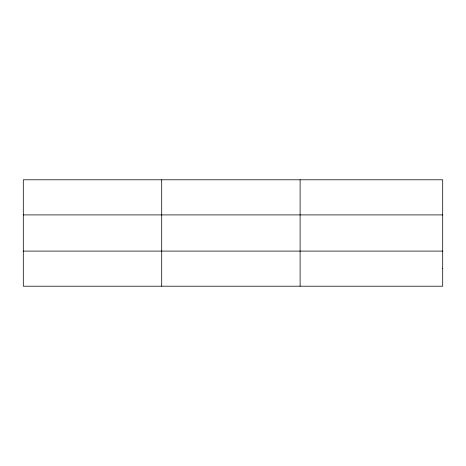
<?xml version="1.0" encoding="UTF-8"?>
<svg xmlns="http://www.w3.org/2000/svg" width="466" height="466" viewBox="0 0 466 466"><rect width="100%" height="100%" fill="white"/><g stroke="black" fill="none" stroke-linecap="round" stroke-linejoin="round"><path stroke-width="0.7" d="M161.702 286.206L161.702 179.794M300.104 286.206L300.104 179.794M23.3 214.908L442.7 214.908M23.3 251.092L442.7 251.092M442.7 268.649L442.7 286.206L23.3 286.206L23.3 179.794L442.7 179.794L442.7 268.649"/></g></svg>
